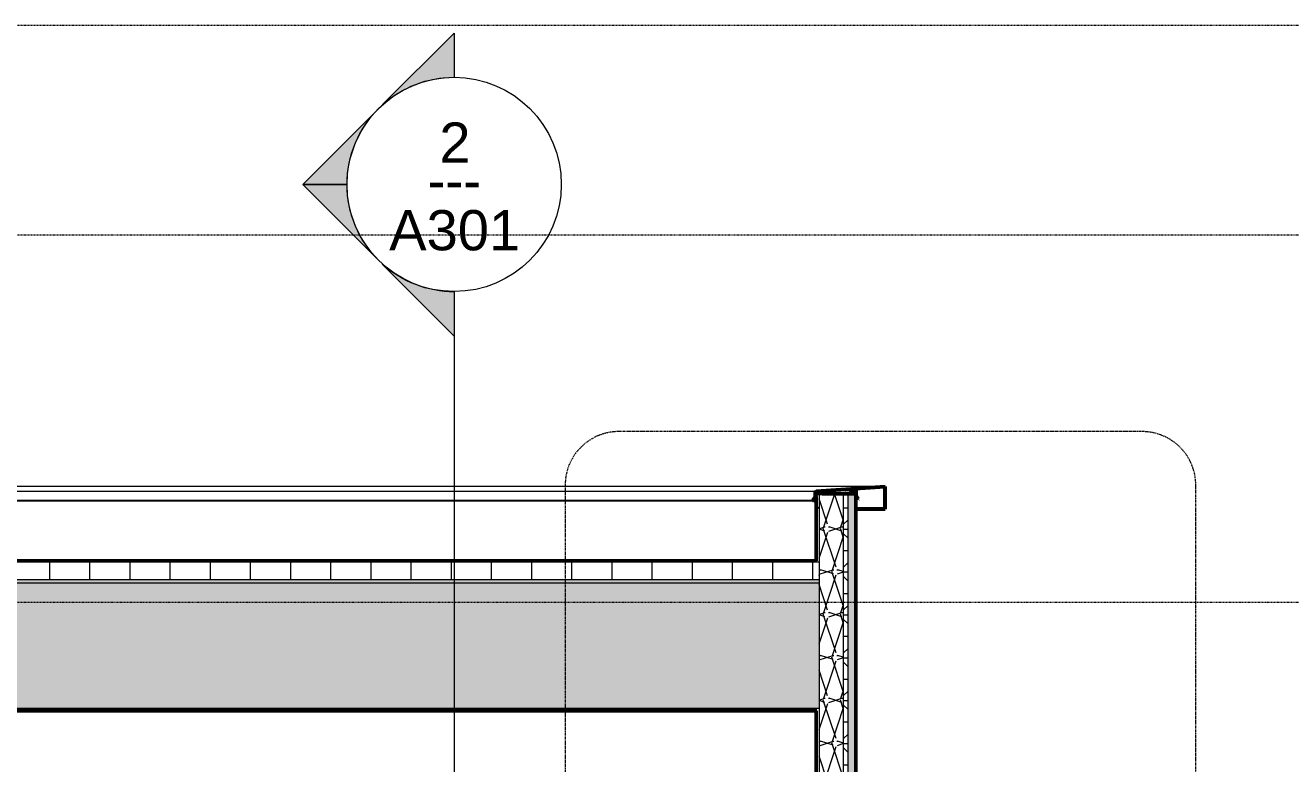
# Model space of a CAD drawing. Header units: inches. Extents: x 9610 to 16692, y -360 to 647.
# Drawn here: x 14833.9 to 15117.5, y 361.5 to 527 of the extents above; entities that cross this region are included whole.
import ezdxf

# ---------------------------------------------------------------- set-up
doc = ezdxf.new("R2010")
doc.units = ezdxf.units.IN
doc.header["$MEASUREMENT"] = 0
doc.linetypes.add('Aligning Line 1_8_', pattern=[0.25, 0.125, -0.125])
doc.linetypes.add('Dash Dot 3_16_', pattern=[0.3125, 0.1875, -0.0625, 0, -0.0625])
for name, color, linetype, lineweight in [('A-ANNO-SYMB-1', 150, 'Dash Dot 3_16_', 9), ('A-ROOF', 132, 'Continuous', 13), ('A-ROOF-1', 252, 'Continuous', 13), ('A-ROOF-2', 31, 'Continuous', 5), ('A-ROOF-3', 132, 'Continuous', 50), ('A-ROOF-PATT-1', 132, 'Continuous', 9), ('A-WALL', 113, 'Continuous', 13), ('A-WALL-10', 113, 'Continuous', 50), ('A-WALL-3', 135, 'Continuous', 13), ('A-WALL-6', 8, 'Continuous', 5), ('A-WALL-9', 27, 'Continuous', 13), ('A-WALL-PATT-5', 111, 'Continuous', 9), ('G-ANNO-SYMB', 111, 'Aligning Line 1_8_', 9), ('G-ANNO-SYMB-1', 111, 'Continuous', 9)]:
    doc.layers.add(name, color=color, linetype=linetype, lineweight=lineweight)
doc.styles.add('Arial', font='arial.ttf', dxfattribs={"height": 9})
doc.styles.add('Century Gothic', font='ufonts.com_century-gothic.ttf', dxfattribs={"height": 9})
pattern_1 = [(0, (14416.421, 59.024), (0, 4.798), []), (315, (14416.4212, 59.024), (4.798427, 0), [6.786, -6.786]), (45, (14416.4212, 59.024), (4.798427, 0), [6.786, -6.786])]
pattern_2 = [(0, (14416.421, 59.024), (30.72, 7.68), [1.267, -21.773, 1.267, -21.773, -122.88]), (0, (14416.421, 59.024), (30.72, 7.68), [-46.08, 1.267, -44.813, 1.267, -21.773, -53.76]), (0, (14416.421, 59.024), (30.72, 7.68), [-115.2, 1.267, -14.093, 1.267, -37.133]), (120, (14427.941, 62.864), (-22.011075, 22.7643), [1.267, -21.773, 1.267, -21.773, -122.88]), (120, (14427.941, 62.864), (-22.011075, 22.7643), [-46.08, 1.267, -44.813, 1.267, -21.773, -53.76]), (120, (14427.941, 62.864), (-22.011075, 22.7643), [-115.2, 1.267, -14.093, 1.267, -37.133]), (240, (14431.781, 78.224), (-8.708925, -30.4443), [1.267, -21.773, 1.267, -21.773, -122.88]), (240, (14431.781, 78.224), (-8.708925, -30.4443), [-46.08, 1.267, -44.813, 1.267, -21.773, -53.76]), (240, (14431.781, 78.224), (-8.708925, -30.4443), [-115.2, 1.267, -14.093, 1.267, -37.133])]

# ---------------------------------------------------------------- blocks, each defined once
blk = doc.blocks.new('Basic Wall _ EXT - FIBER CEMENT - SMALL - ___-2145935-BUILDING SECTION - NORTH_SOUTH - LOOKING WEST')
at = {"layer": 'A-WALL-9'}
h = blk.add_hatch(color=256, dxfattribs=at)
h.paths.add_polyline_path([(3860.73, 418.54), (3867.29, 418.54), (3867.29, 423.66), (3851.77, 422.56), (3851.67, 422.47), (3851.63, 422.23), (3851.63, 421.44), (3851.71, 421.44), (3851.75, 422.47), (3851.92, 422.53), (3867.21, 423.58), (3867.21, 418.62), (3860.73, 418.62)], flags=0)
h.paths.add_polyline_path([(3851.42, 420.42), (3851.69, 420.51), (3851.8, 420.6), (3851.78, 420.64), (3851.43, 420.43)], flags=0)
h.paths.add_polyline_path([(3851.42, 420.42), (3851.26, 420.57), (3851.25, 420.63), (3851.65, 421.26), (3851.59, 421.3), (3851.11, 420.57), (3851.39, 420.43)], flags=0)
h.paths.add_polyline_path([(3851.42, 420.59), (3851.77, 421.24), (3851.74, 421.26), (3851.36, 420.63), (3851.41, 420.6)], flags=0)
h.paths.add_polyline_path([(3861.19, 420.79), (3861.25, 420.84), (3860.84, 421.5), (3860.78, 421.45), (3860.94, 421.2)], flags=0)
h.paths.add_polyline_path([(3851.77, 421.39), (3851.85, 421.39), (3851.85, 422), (3853.2, 422.04), (3853.2, 422.08), (3851.93, 422.04), (3851.83, 421.95), (3851.77, 421.83), (3851.77, 421.63)], flags=0)
h.paths.add_polyline_path([(3860.73, 421.63), (3860.81, 421.63), (3860.78, 422.9), (3860.63, 423.08), (3860.34, 423.01), (3859.29, 422.1), (3859.34, 422.04), (3860.45, 422.99), (3860.65, 422.98), (3860.73, 422.86), (3860.73, 422)], flags=0)
h.paths.add_polyline_path([(3859.23, 422), (3859.34, 422.04), (3859.22, 422.04)], flags=0)
h.paths.add_polyline_path([(3852.49, 422.16), (3853.48, 422.16), (3853.48, 422.44), (3851.92, 422.47), (3851.85, 422.27), (3851.93, 422.27), (3851.97, 422.39), (3853.4, 422.37), (3853.4, 422.23), (3852.33, 422.23), (3852.33, 422.16)], flags=0)
at = {"layer": 'A-WALL-10'}
for p, q in [((3867.29, 423.66), (3851.85, 422.6)), ((3851.85, 422.52), (3867.21, 423.58)), ((3851.92, 422.47), (3851.85, 422.27)), ((3853.48, 422.44), (3851.92, 422.47)), ((3860.39, 423.05), (3859.29, 422.1)), ((3859.34, 422.04), (3860.44, 422.99)), ((3860.73, 422.86), (3860.73, 422)), ((3860.81, 421.63), (3860.81, 422.86)), ((3867.21, 423.58), (3867.21, 418.62)), ((3867.29, 418.54), (3867.29, 423.66)), ((3851.59, 421.3), (3851.11, 420.57)), ((3851.11, 420.57), (3851.3, 420.45)), ((3851.22, 420.6), (3851.65, 421.26)), ((3851.35, 420.52), (3851.22, 420.6)), ((3851.74, 421.26), (3851.35, 420.63)), ((3851.35, 420.63), (3851.42, 420.59)), ((3851.42, 420.59), (3851.8, 421.22)), ((3851.78, 420.64), (3851.51, 420.51)), ((3851.55, 420.44), (3851.82, 420.57)), ((3851.63, 422.35), (3851.63, 421.44)), ((3851.71, 421.44), (3851.71, 422.35)), ((3851.77, 421.83), (3851.77, 421.39)), ((3851.82, 420.57), (3851.78, 420.64)), ((3851.85, 422.27), (3851.93, 422.24)), ((3851.93, 422.24), (3851.97, 422.39)), ((3851.97, 422.39), (3853.4, 422.37)), ((3853.2, 422.08), (3852.02, 422.08)), ((3853.4, 422.23), (3852.33, 422.23)), ((3852.33, 422.23), (3852.33, 422.16)), ((3852.33, 422.16), (3853.48, 422.16)), ((3853.2, 422), (3853.2, 422.08)), ((3853.4, 422.37), (3853.4, 422.23)), ((3853.48, 422.16), (3853.48, 422.44)), ((3859.13, 422.04), (3858.3, 422.04)), ((3858.3, 422.04), (3858.3, 421.96)), ((3858.3, 421.96), (3859.13, 421.96)), ((3860.78, 421.45), (3861.19, 420.79)), ((3861.25, 420.84), (3860.84, 421.5)), ((3861.19, 420.79), (3861.25, 420.84)), ((3867.21, 418.62), (3860.73, 418.62)), ((3860.73, 418.54), (3867.29, 418.54))]:
    blk.add_line(p, q, dxfattribs=at)
for centre, radius, start, end in [((3851.88, 422.35), 0.25, 96.9295, 180), ((3851.88, 422.35), 0.171, 97.5543, 180), ((3860.56, 422.86), 0.25, 0, 130.7229), ((3860.56, 422.86), 0.171, 0, 130.7229), ((3851.44, 420.67), 0.25, 237.9895, 295.8255), ((3851.44, 420.67), 0.171, 237.9895, 295.8255), ((3851.38, 421.44), 0.25, 327.174, 0), ((3851.38, 421.44), 0.329, 327.174, 0), ((3851.52, 421.39), 0.25, 328.5676, 0), ((3852.02, 421.83), 0.25, 90, 180), ((3851.52, 421.39), 0.329, 328.5676, 0), ((3852.02, 421.83), 0.171, 90, 180), ((3859.13, 422.29), 0.25, 270, 310.7229), ((3859.13, 422.29), 0.329, 270, 310.7229), ((3861.06, 421.63), 0.329, 180, 211.7619), ((3861.06, 421.63), 0.25, 180, 211.7619)]:
    blk.add_arc(centre, radius, start, end, dxfattribs=at)
at = {"layer": 'A-WALL-3'}
for p, q in [((3851.85, 421.39), (3851.85, 421.83)), ((3852.02, 422), (3852.47, 422)), ((3852.47, 422), (3853.2, 422)), ((3860.73, 422), (3860.73, 421.63)), ((3860.73, 418.62), (3860.73, 418.54))]:
    blk.add_line(p, q, dxfattribs=at)
blk = doc.blocks.new('Basic Wall _ EXT - FIBER CEMENT - SMALL - ___-2145937-BUILDING SECTION - NORTH_SOUTH - LOOKING WEST')
at = {"layer": 'A-WALL-3'}
for p, q in [((3867.29, 423.66), (2061.36, 423.66)), ((2076.8, 422.6), (3851.85, 422.6)), ((3851.75, 422.47), (3851.92, 422.47)), ((3860.56, 423.11), (3860.41, 423.11)), ((2077.21, 420.42), (3851.44, 420.42)), ((2077.53, 420.57), (3851.11, 420.57)), ((3851.23, 420.59), (3851.42, 420.59)), ((3851.24, 420.63), (3851.35, 420.63)), ((3851.44, 420.64), (3851.78, 420.64)), ((3851.7, 422.27), (3851.85, 422.27)), ((3851.71, 422.24), (3851.93, 422.24)), ((3852.33, 422.23), (3851.71, 422.23)), ((3851.71, 422.16), (3852.33, 422.16)), ((3852.02, 422.08), (3851.71, 422.08)), ((3851.97, 422.37), (3853.4, 422.37)), ((3853.2, 422.04), (3858.3, 422.04)), ((3859.28, 422), (3859.34, 422.04)), ((3860.72, 420.79), (3861.19, 420.79))]:
    blk.add_line(p, q, dxfattribs=at)
at = {"layer": 'A-WALL-3', "flags": 128}
for points in [[(3851.85, 422.6), (3851.79, 422.59), (3851.73, 422.56), (3851.69, 422.52), (3851.66, 422.47), (3851.63, 422.41), (3851.63, 422.35)], [(3860.81, 422.86), (3860.8, 422.92), (3860.77, 422.98), (3860.74, 423.03), (3860.69, 423.07), (3860.63, 423.1), (3860.57, 423.11), (3860.51, 423.11), (3860.45, 423.09), (3860.39, 423.05)], [(3851.3, 420.45), (3851.36, 420.43), (3851.42, 420.42)], [(3851.44, 420.49), (3851.43, 420.49), (3851.39, 420.5)], [(3851.44, 420.42), (3851.49, 420.42), (3851.55, 420.44)], [(3851.63, 421.44), (3851.62, 421.39), (3851.61, 421.35), (3851.59, 421.3)], [(3851.65, 421.26), (3851.68, 421.32), (3851.7, 421.38), (3851.71, 421.44)], [(3851.77, 421.39), (3851.77, 421.35), (3851.76, 421.3), (3851.74, 421.26)], [(3852.02, 422.08), (3851.96, 422.07), (3851.9, 422.05), (3851.85, 422.01), (3851.81, 421.95), (3851.78, 421.89), (3851.77, 421.83)], [(3851.8, 421.22), (3851.83, 421.28), (3851.85, 421.33)], [(3859.29, 422.1), (3859.24, 422.07), (3859.18, 422.05), (3859.13, 422.04)], [(3860.73, 421.63), (3860.73, 421.57), (3860.75, 421.51), (3860.78, 421.45)], [(3860.84, 421.5), (3860.82, 421.54), (3860.81, 421.58), (3860.81, 421.63)]]:
    blk.add_lwpolyline(points, dxfattribs=at)
blk = doc.blocks.new('Section - Section Head - Filled-22785-BUILDING SECTION - NORTH_SOUTH - LOOKING WEST')
at = {"layer": 'G-ANNO-SYMB-1'}
h = blk.add_hatch(color=256, dxfattribs=at)
edge = h.paths.add_edge_path(flags=0)
edge.add_arc((2547.82, 477.51), 24.03, 47.9216, 90)
edge.add_line((2547.82, 501.54), (2547.82, 511.45))
edge.add_line((2547.82, 511.45), (2563.93, 495.35))
h = blk.add_hatch(color=256, dxfattribs=at)
edge = h.paths.add_edge_path(flags=0)
edge.add_line((2564.79, 494.48), (2581.76, 477.51))
edge.add_line((2581.76, 477.51), (2571.82, 477.51))
edge.add_arc((2547.82, 477.51), 24, 0, 45)
h = blk.add_hatch(color=256, dxfattribs=at)
edge = h.paths.add_edge_path(flags=0)
edge.add_arc((2547.82, 477.51), 24, 315, 360)
edge.add_line((2571.82, 477.51), (2581.76, 477.51))
edge.add_line((2581.76, 477.51), (2564.79, 460.54))
h = blk.add_hatch(color=256, dxfattribs=at)
edge = h.paths.add_edge_path(flags=0)
edge.add_line((2563.93, 459.67), (2547.82, 443.57))
edge.add_line((2547.82, 443.57), (2547.82, 453.48))
edge.add_arc((2547.82, 477.51), 24.03, 270, 312.0784)
for p, q in [((2563.93, 495.35), (2547.82, 511.45)), ((2547.82, 511.45), (2547.82, 501.54)), ((2581.76, 477.51), (2564.79, 494.48)), ((2564.79, 460.54), (2581.76, 477.51)), ((2571.82, 477.51), (2581.76, 477.51)), ((2581.76, 477.51), (2571.82, 477.51)), ((2547.82, 443.57), (2563.93, 459.67)), ((2547.82, 453.48), (2547.82, 443.57))]:
    blk.add_line(p, q, dxfattribs=at)
for centre, radius, start, end in [((2547.82, 477.54), 24, 90, 270), ((2547.82, 477.54), 24, 270, 90), ((2547.82, 477.51), 24.03, 47.9216, 90), ((2547.82, 477.51), 24, 0, 45), ((2547.82, 477.51), 24, 315, 360), ((2547.82, 477.51), 24.03, 270, 312.0784)]:
    blk.add_arc(centre, radius, start, end, dxfattribs=at)

msp = doc.modelspace()

# ---------------------------------------------------------------- hatches: boundary and pattern name
at = {"layer": 'A-ROOF-1'}
msp.add_hatch(color=256, dxfattribs=at).paths.add_polyline_path([(13236.114, 406.7036), (15011.164, 406.7036), (15011.164, 406.9536), (13236.114, 406.9536)], flags=0)
at = {"layer": 'A-ROOF-2'}
msp.add_hatch(color=256, dxfattribs=at).paths.add_polyline_path([(14116.9772, 374), (15011.789, 374), (15011.789, 401.9525), (13235.489, 401.9525), (13235.489, 374), (14083.2099, 374)], flags=0)
at = {"layer": 'A-ROOF-PATT-1'}
h = msp.add_hatch(dxfattribs=at)
h.set_pattern_fill('FP_51', color=256, style=0, pattern_type=2)
h.set_pattern_definition([(0, (14416.421, 59.024), (0, 9), []), (90, (14416.421, 59.024), (-9, 6e-16), [])])
h.paths.add_polyline_path([(14623.4859, 402.7027), (15011.789, 402.7027), (15011.789, 406.7036), (13235.489, 406.7036), (13235.489, 402.7027), (14589.7187, 402.7027)], flags=0)
h = msp.add_hatch(dxfattribs=at)
h.set_pattern_fill('FP_45', color=256, style=0, pattern_type=2)
h.set_pattern_definition(pattern_1)
h.paths.add_polyline_path([(14116.9772, 401.9525), (15011.789, 401.9525), (15011.789, 402.7027), (13235.489, 402.7027), (13235.489, 401.9525), (14083.2099, 401.9525)], flags=0)
h = msp.add_hatch(dxfattribs=at)
h.set_pattern_fill('FP_43', color=256, style=0, pattern_type=2)
h.set_pattern_definition(pattern_2)
h.paths.add_polyline_path([(14994.9257, 373.375), (15011.164, 373.375), (15011.164, 374), (13236.114, 374), (13236.114, 373.375), (14961.1584, 373.375)], flags=0)
at = {"layer": 'A-WALL-6'}
for points in [[(15019.789, 350.5), (15019.789, 422), (15018.289, 422), (15018.289, 350.5)], [(15019.789, 350.5), (15020.039, 350.5009), (15020.039, 422), (15019.789, 422), (15019.789, 350.5009)]]:
    msp.add_hatch(color=256, dxfattribs=at).paths.add_polyline_path(points, flags=0)
at = {"layer": 'A-WALL-PATT-5'}
h = msp.add_hatch(dxfattribs=at)
h.set_pattern_fill('FP_43', color=256, style=0, pattern_type=2)
h.set_pattern_definition(pattern_2)
h.paths.add_polyline_path([(15011.164, 350.5), (15011.789, 350.5023), (15011.789, 374), (15011.164, 374), (15011.164, 350.5009)], flags=0)
h.paths.add_polyline_path([(15011.6975, 406.7036), (15011.789, 406.705), (15011.789, 422), (15011.164, 421.9615), (15011.164, 406.7036)], flags=0)
h = msp.add_hatch(dxfattribs=at)
h.set_pattern_fill('FP_47', color=256, style=0, pattern_type=2)
h.set_pattern_definition([(161.57, (14416.9012, 59.504), (-3.8399538, -1.54e-05), [0, -27.322, 3.034, 0]), (18.43, (14415.9412, 59.504), (-3.8399538, 1.54e-05), [0, -27.322, 3.034, 0]), (108.43, (14416.9012, 59.504), (1.919622, -9.6005246), [9.106, -21.25]), (71.57, (14415.9412, 59.504), (1.919622, 9.6005246), [9.106, -21.25])])
h.paths.add_polyline_path([(15017.289, 350.5), (15017.289, 422), (15011.789, 421.9615), (15011.8093, 350.5)], flags=0)
h = msp.add_hatch(dxfattribs=at)
h.set_pattern_fill('FP_45', color=256, style=0, pattern_type=2)
h.set_pattern_definition(pattern_1)
h.paths.add_polyline_path([(15018.289, 350.5), (15018.289, 422), (15017.289, 421.9615), (15017.289, 350.5)], flags=0)

# ---------------------------------------------------------------- linework, layer by layer
at = {"layer": 'A-ANNO-SYMB-1'}
for p, q in [((15084.2136, 435.9366), (14966.9118, 435.9366)), ((14954.9118, 423.9366), (14954.9118, -139.7684)), ((15096.2136, -139.7684), (15096.2136, 423.9366))]:
    msp.add_line(p, q, dxfattribs=at)
for centre, start, end in [((14966.9118, 423.9366), 90, 180), ((15084.2136, 423.9366), 0, 90)]:
    msp.add_arc(centre, 12, start, end, dxfattribs=at)
at = {"layer": 'A-ROOF'}
for p, q in [((15011.789, 406.7036), (13235.489, 406.7036)), ((15011.789, 402.7027), (13235.489, 402.7027)), ((15011.789, 401.9525), (13235.489, 401.9525)), ((13235.489, 374), (15011.789, 374))]:
    msp.add_line(p, q, dxfattribs=at)
at = {"layer": 'A-ROOF-3'}
for p, q in [((15011.164, 406.9536), (13236.114, 406.9536)), ((13236.114, 373.375), (15011.164, 373.375))]:
    msp.add_line(p, q, dxfattribs=at)
at = {"layer": 'A-WALL'}
for p, q in [((15011.789, 422), (15011.789, 350.125)), ((15017.289, 350.125), (15017.289, 422)), ((15018.289, 350.125), (15018.289, 422)), ((15019.789, 350.125), (15019.789, 422)), ((15011.164, 406.9536), (15011.164, 406.7036)), ((15011.164, 374), (15011.164, 373.375))]:
    msp.add_line(p, q, dxfattribs=at)
at = {"layer": 'A-WALL-10'}
for p, q in [((15011.164, 422), (15011.164, 421.8287)), ((15011.3391, 422), (15011.164, 422)), ((15011.164, 421.3937), (15011.164, 406.9536)), ((15020.039, 422), (15012.5102, 422)), ((15020.039, 418.6175), (15020.039, 421.6275)), ((15020.039, 350.125), (15020.039, 418.5388)), ((15011.164, 373.375), (15011.164, 350.125))]:
    msp.add_line(p, q, dxfattribs=at)
at = {"layer": 'A-WALL-3'}
for p, q in [((15011.164, 421.8287), (15011.164, 421.3937)), ((15012.5102, 422), (15011.3391, 422)), ((15020.039, 421.6275), (15020.039, 422)), ((15020.039, 418.5388), (15020.039, 418.6175))]:
    msp.add_line(p, q, dxfattribs=at)
at = {"layer": 'G-ANNO-SYMB'}
for p, q in [((13070.1924, 526.9531), (15231.2964, 526.9531)), ((13070.1924, 480), (15231.2964, 480)), ((13070.1924, 397.7608), (15231.2964, 397.7608))]:
    msp.add_line(p, q, dxfattribs=at)
at = {"layer": 'G-ANNO-SYMB-1'}
msp.add_line((14930.039, 467.281), (14930.039, -165.909), dxfattribs=at)

# ---------------------------------------------------------------- block references
at = {"layer": 'A-WALL-3'}
for name in ['Basic Wall _ EXT - FIBER CEMENT - SMALL - ___-2145937-BUILDING SECTION - NORTH_SOUTH - LOOKING WEST', 'Basic Wall _ EXT - FIBER CEMENT - SMALL - ___-2145935-BUILDING SECTION - NORTH_SOUTH - LOOKING WEST']:
    msp.add_blockref(name, (11159.3152, 0), dxfattribs=at)
at = {"layer": 'G-ANNO-SYMB-1', "extrusion": (0, 0, -1)}
msp.add_blockref('Section - Section Head - Filled-22785-BUILDING SECTION - NORTH_SOUTH - LOOKING WEST', (-17477.8602, 13.7723), dxfattribs=at)

# ---------------------------------------------------------------- texts
at = {"layer": 'G-ANNO-SYMB-1', "char_height": 9, "attachment_point": 1}
for s, insert, width, style in [('2', (14926.718, 505.1897), 8.484, 'Arial'), ('---', (14924.0667, 496.683), 15.453, 'Century Gothic'), ('A301', (14915.4739, 485.5534), 35.754, 'Arial')]:
    msp.add_mtext(s, dxfattribs=dict(at, insert=insert, width=width, style=style))

doc.saveas('drawing.dxf')
